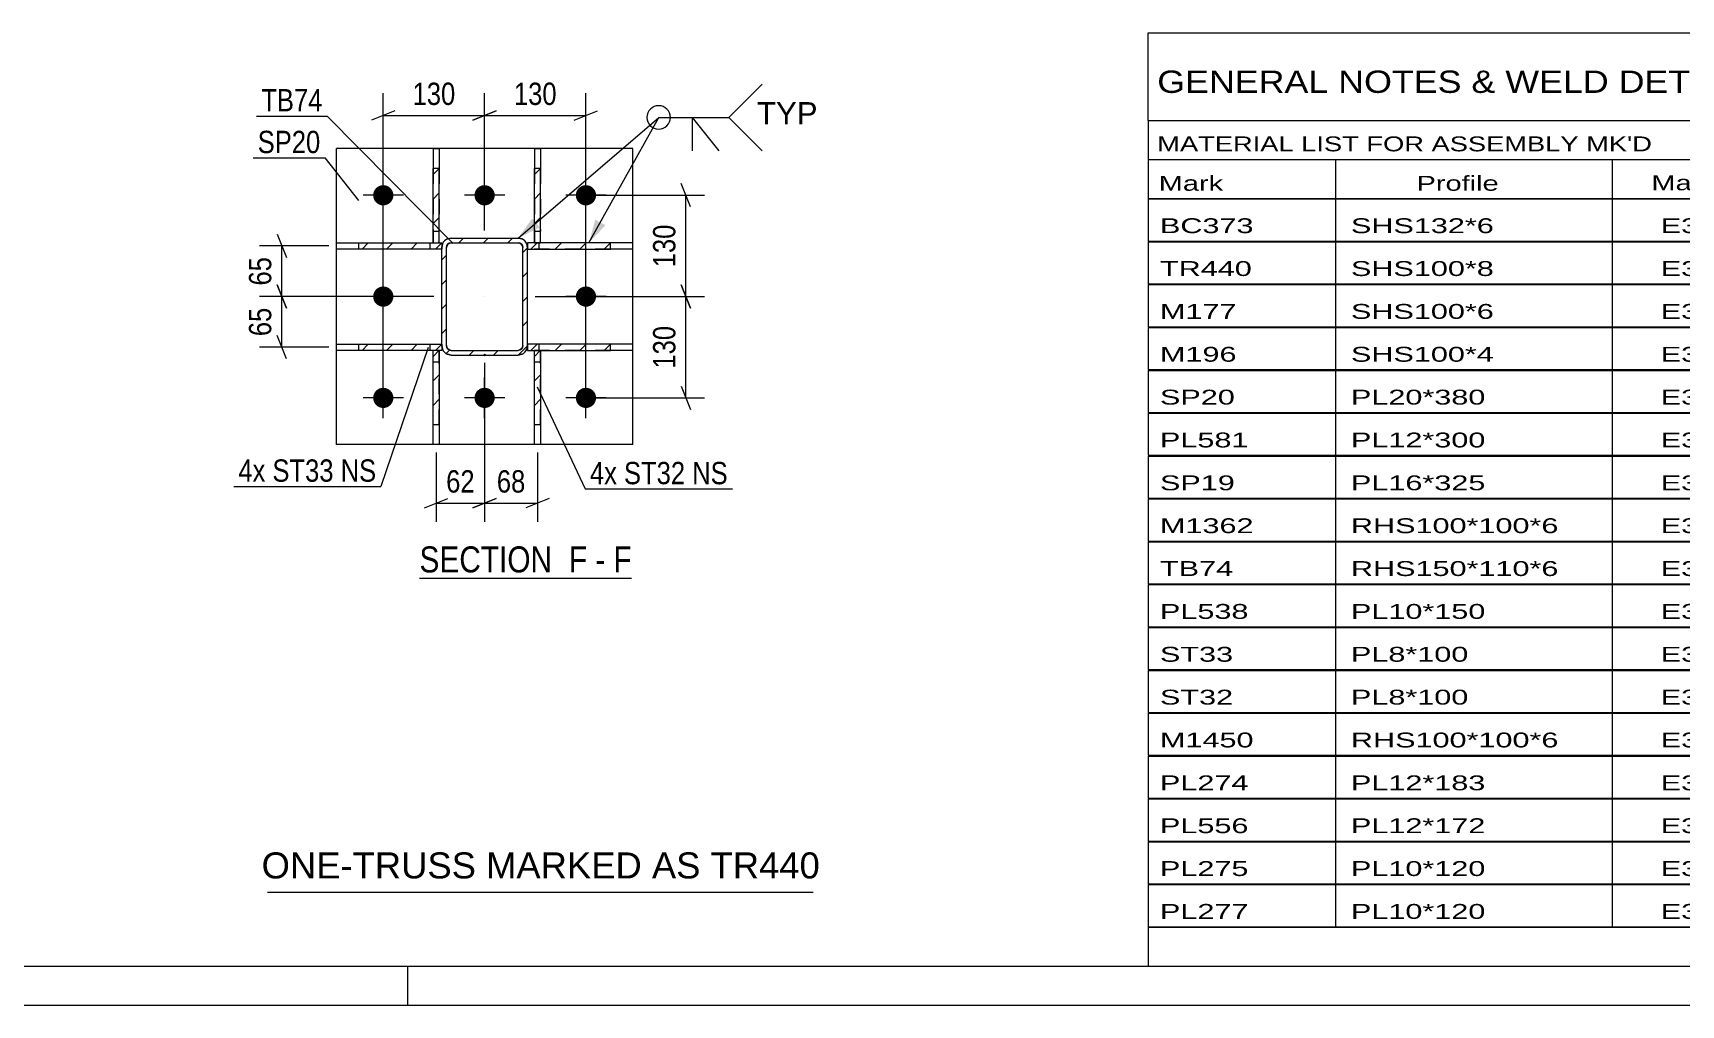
# Model space of a CAD drawing. Header units: millimetres. Extents: x -86 to 755, y -421 to 173.
# Drawn here: x 286.8 to 498.2, y -420.5 to -295.8 of the extents above; entities that cross this region are included whole.
import ezdxf

# ---------------------------------------------------------------- set-up
doc = ezdxf.new("R2010")
doc.units = ezdxf.units.MM
doc.linetypes.add('DXK_LINE_DOT2', pattern=[3.9198, 1.9599, -1.9599])
doc.linetypes.add('DXK_LINE_DOT3', pattern=[5.9187, 2.979, -0.9799, 0.9799, -0.9799])
doc.styles.add('Arial', font='ARIAL.TTF', dxfattribs={"height": 0.2})
doc.styles.add('Arial Narrow', font='ARIALN.TTF', dxfattribs={"height": 0.2})

# ---------------------------------------------------------------- blocks, each defined once
blk = doc.blocks.new('Unknown-814409347-12951')
at = {"color": 7, "linetype": 'Continuous'}
for p, q in [((429.89, -295.77), (589.89, -295.77)), ((429.89, -307.02), (429.89, -295.77)), ((589.89, -295.77), (589.89, -307.02)), ((429.89, -307.02), (589.89, -307.02)), ((429.89, -307.02), (429.89, -312.02)), ((589.89, -307.02), (589.89, -312.02)), ((429.89, -312.02), (589.89, -312.02)), ((429.89, -312.02), (429.89, -317.02)), ((453.89, -312.02), (453.89, -317.02)), ((489.39, -312.02), (489.39, -317.02)), ((515.39, -312.02), (515.39, -317.02)), ((528.39, -312.02), (528.39, -317.02)), ((545.89, -312.02), (545.89, -317.02)), ((567.89, -312.02), (567.89, -317.02)), ((589.89, -312.02), (589.89, -317.02)), ((429.89, -317.02), (589.89, -317.02)), ((429.89, -317.07), (429.89, -322.47)), ((429.89, -317.07), (589.89, -317.07)), ((453.89, -317.02), (453.89, -322.52)), ((489.39, -317.02), (489.39, -322.52)), ((515.39, -317.02), (515.39, -322.52)), ((528.39, -317.02), (528.39, -322.52)), ((545.89, -317.02), (545.89, -322.52)), ((567.89, -317.02), (567.89, -322.52)), ((589.89, -317.07), (589.89, -322.47)), ((429.89, -322.47), (589.89, -322.47)), ((429.89, -322.57), (429.89, -327.97)), ((429.89, -322.57), (589.89, -322.57)), ((453.89, -322.52), (453.89, -328.02)), ((489.39, -322.52), (489.39, -328.02)), ((515.39, -322.52), (515.39, -328.02)), ((528.39, -322.52), (528.39, -328.02)), ((545.89, -322.52), (545.89, -328.02)), ((567.89, -322.52), (567.89, -328.02)), ((589.89, -322.57), (589.89, -327.97)), ((429.89, -327.97), (589.89, -327.97)), ((429.89, -328.07), (429.89, -333.47)), ((429.89, -328.07), (589.89, -328.07)), ((453.89, -328.02), (453.89, -333.52)), ((489.39, -328.02), (489.39, -333.52)), ((515.39, -328.02), (515.39, -333.52)), ((528.39, -328.02), (528.39, -333.52)), ((545.89, -328.02), (545.89, -333.52)), ((567.89, -328.02), (567.89, -333.52)), ((589.89, -328.07), (589.89, -333.47)), ((429.89, -333.47), (589.89, -333.47)), ((429.89, -333.57), (429.89, -338.97)), ((429.89, -333.57), (589.89, -333.57)), ((453.89, -333.52), (453.89, -339.02)), ((489.39, -333.52), (489.39, -339.02)), ((515.39, -333.52), (515.39, -339.02)), ((528.39, -333.52), (528.39, -339.02)), ((545.89, -333.52), (545.89, -339.02)), ((567.89, -333.52), (567.89, -339.02)), ((589.89, -333.57), (589.89, -338.97)), ((429.89, -338.97), (589.89, -338.97)), ((429.89, -339.07), (429.89, -344.47)), ((429.89, -339.07), (589.89, -339.07)), ((453.89, -339.02), (453.89, -344.52)), ((489.39, -339.02), (489.39, -344.52)), ((515.39, -339.02), (515.39, -344.52)), ((528.39, -339.02), (528.39, -344.52)), ((545.89, -339.02), (545.89, -344.52)), ((567.89, -339.02), (567.89, -344.52)), ((589.89, -339.07), (589.89, -344.47)), ((429.89, -344.47), (589.89, -344.47)), ((429.89, -344.57), (429.89, -349.97)), ((429.89, -344.57), (589.89, -344.57)), ((453.89, -344.52), (453.89, -350.02)), ((489.39, -344.52), (489.39, -350.02)), ((515.39, -344.52), (515.39, -350.02)), ((528.39, -344.52), (528.39, -350.02)), ((545.89, -344.52), (545.89, -350.02)), ((567.89, -344.52), (567.89, -350.02)), ((589.89, -344.57), (589.89, -349.97)), ((429.89, -349.97), (589.89, -349.97)), ((429.89, -350.07), (429.89, -355.47)), ((429.89, -350.07), (589.89, -350.07)), ((453.89, -350.02), (453.89, -355.52)), ((489.39, -350.02), (489.39, -355.52)), ((515.39, -350.02), (515.39, -355.52)), ((528.39, -350.02), (528.39, -355.52)), ((545.89, -350.02), (545.89, -355.52)), ((567.89, -350.02), (567.89, -355.52)), ((589.89, -350.07), (589.89, -355.47)), ((429.89, -355.47), (589.89, -355.47)), ((429.89, -355.57), (429.89, -360.97)), ((429.89, -355.57), (589.89, -355.57)), ((453.89, -355.52), (453.89, -361.02)), ((489.39, -355.52), (489.39, -361.02)), ((515.39, -355.52), (515.39, -361.02)), ((528.39, -355.52), (528.39, -361.02)), ((545.89, -355.52), (545.89, -361.02)), ((567.89, -355.52), (567.89, -361.02)), ((589.89, -355.57), (589.89, -360.97)), ((429.89, -360.97), (589.89, -360.97)), ((429.89, -361.07), (429.89, -366.47)), ((429.89, -361.07), (589.89, -361.07)), ((453.89, -361.02), (453.89, -366.52)), ((489.39, -361.02), (489.39, -366.52)), ((515.39, -361.02), (515.39, -366.52)), ((528.39, -361.02), (528.39, -366.52)), ((545.89, -361.02), (545.89, -366.52)), ((567.89, -361.02), (567.89, -366.52)), ((589.89, -361.07), (589.89, -366.47)), ((429.89, -366.47), (589.89, -366.47)), ((429.89, -366.57), (429.89, -371.97)), ((429.89, -366.57), (589.89, -366.57)), ((453.89, -366.52), (453.89, -372.02)), ((489.39, -366.52), (489.39, -372.02)), ((515.39, -366.52), (515.39, -372.02)), ((528.39, -366.52), (528.39, -372.02)), ((545.89, -366.52), (545.89, -372.02)), ((567.89, -366.52), (567.89, -372.02)), ((589.89, -366.57), (589.89, -371.97)), ((429.89, -371.97), (589.89, -371.97)), ((429.89, -372.07), (429.89, -377.47)), ((429.89, -372.07), (589.89, -372.07)), ((453.89, -372.02), (453.89, -377.52)), ((489.39, -372.02), (489.39, -377.52)), ((515.39, -372.02), (515.39, -377.52)), ((528.39, -372.02), (528.39, -377.52)), ((545.89, -372.02), (545.89, -377.52)), ((567.89, -372.02), (567.89, -377.52)), ((589.89, -372.07), (589.89, -377.47)), ((429.89, -377.47), (589.89, -377.47)), ((429.89, -377.57), (429.89, -382.97)), ((429.89, -377.57), (589.89, -377.57)), ((453.89, -377.52), (453.89, -383.02)), ((489.39, -377.52), (489.39, -383.02)), ((515.39, -377.52), (515.39, -383.02)), ((528.39, -377.52), (528.39, -383.02)), ((545.89, -377.52), (545.89, -383.02)), ((567.89, -377.52), (567.89, -383.02)), ((589.89, -377.57), (589.89, -382.97)), ((429.89, -382.97), (589.89, -382.97)), ((429.89, -383.07), (429.89, -388.47)), ((429.89, -383.07), (589.89, -383.07)), ((453.89, -383.02), (453.89, -388.52)), ((489.39, -383.02), (489.39, -388.52)), ((515.39, -383.02), (515.39, -388.52)), ((528.39, -383.02), (528.39, -388.52)), ((545.89, -383.02), (545.89, -388.52)), ((567.89, -383.02), (567.89, -388.52)), ((589.89, -383.07), (589.89, -388.47)), ((429.89, -388.47), (589.89, -388.47)), ((429.89, -388.57), (429.89, -393.97)), ((429.89, -388.57), (589.89, -388.57)), ((453.89, -388.52), (453.89, -394.02)), ((489.39, -388.52), (489.39, -394.02)), ((515.39, -388.52), (515.39, -394.02)), ((528.39, -388.52), (528.39, -394.02)), ((545.89, -388.52), (545.89, -394.02)), ((567.89, -388.52), (567.89, -394.02)), ((589.89, -388.57), (589.89, -393.97)), ((429.89, -393.97), (589.89, -393.97)), ((429.89, -394.07), (429.89, -399.47)), ((429.89, -394.07), (589.89, -394.07)), ((453.89, -394.02), (453.89, -399.52)), ((489.39, -394.02), (489.39, -399.52)), ((515.39, -394.02), (515.39, -399.52)), ((528.39, -394.02), (528.39, -399.52)), ((545.89, -394.02), (545.89, -399.52)), ((567.89, -394.02), (567.89, -399.52)), ((589.89, -394.07), (589.89, -399.47)), ((429.89, -399.47), (589.89, -399.47)), ((429.89, -399.57), (429.89, -404.97)), ((429.89, -399.57), (589.89, -399.57)), ((453.89, -399.52), (453.89, -405.02)), ((489.39, -399.52), (489.39, -405.02)), ((515.39, -399.52), (515.39, -405.02)), ((528.39, -399.52), (528.39, -405.02)), ((545.89, -399.52), (545.89, -405.02)), ((567.89, -399.52), (567.89, -405.02)), ((589.89, -399.57), (589.89, -404.97)), ((429.89, -404.97), (589.89, -404.97)), ((429.89, -405.07), (429.89, -410.47)), ((429.89, -405.07), (589.89, -405.07)), ((453.89, -405.02), (453.89, -410.52)), ((489.39, -405.02), (489.39, -410.52)), ((515.39, -405.02), (515.39, -410.52)), ((528.39, -405.02), (528.39, -410.52)), ((545.89, -405.02), (545.89, -410.52)), ((567.89, -405.02), (567.89, -410.52)), ((589.89, -405.07), (589.89, -410.47)), ((429.89, -410.47), (589.89, -410.47)), ((429.89, -410.52), (589.89, -410.52)), ((429.89, -410.52), (429.89, -415.52)), ((545.89, -410.52), (545.89, -415.52)), ((567.89, -410.52), (567.89, -415.52)), ((589.89, -410.52), (589.89, -415.52)), ((429.89, -415.52), (589.89, -415.52))]:
    blk.add_line(p, q, dxfattribs=at)
at = {"color": 7, "style": 'Arial Narrow'}
for s, height, width, p in [('GENERAL NOTES & WELD DETAILS :', 2.8633, 1.4, (431.04, -303.46)), ('REFER TYP DRAWING TYP-01', 1.9089, 1.6, (514.59, -303.36)), ("MATERIAL LIST FOR ASSEMBLY MK'D", 1.9089, 1.6, (431.04, -310.96)), ('TR440', 1.909, 1.794707, (523.79, -311.05)), ('1', 1.91, 1.794707, (551.97, -310.96)), ('No. Required', 1.9089, 1.6, (561.3, -310.96)), ('Mark', 1.909, 1.7, (431.23, -316.02)), ('Profile', 1.909, 1.7, (464.3, -316.02)), ('Material', 1.909, 1.7, (494.43, -315.96)), ('No.', 1.909, 1.7, (519.39, -315.96)), ('Length', 1.909, 1.7, (529.89, -315.96)), ('Area', 1.909, 1.7, (552.39, -315.96)), ('Weight', 1.909, 1.7, (571.89, -315.96))]:
    blk.add_text(s, height=height, dxfattribs=dict(at, width=width)).set_placement(p)
at = {"color": 7, "linetype": 'Continuous', "style": 'Arial Narrow'}
for s, height, width, p in [('BC373', 1.909, 1.794707, (431.39, -321.46)), ('SHS132*6', 1.909, 1.794707, (455.89, -321.46)), ('E350', 1.909, 1.794707, (495.63, -321.46)), ('1', 1.91, 1.794707, (519.75, -321.46)), ('16357', 1.909, 1.794707, (530.29, -321.46)), ('8.6', 1.909, 1.794707, (556.21, -321.46)), ('388.3', 1.909, 1.794707, (572.85, -321.46)), ('TR440', 1.909, 1.794707, (431.39, -326.96)), ('SHS100*8', 1.909, 1.794707, (455.89, -326.96)), ('E350', 1.909, 1.794707, (495.63, -326.96)), ('1', 1.91, 1.794707, (519.75, -326.96)), ('16226', 1.909, 1.794707, (530.29, -326.96)), ('6.5', 1.909, 1.794707, (556.21, -326.96)), ('375.0', 1.909, 1.794707, (572.85, -326.96)), ('M177', 1.909, 1.794707, (431.39, -332.46)), ('SHS100*6', 1.909, 1.794707, (455.89, -332.46)), ('E350', 1.909, 1.794707, (495.63, -332.46)), ('6', 1.91, 1.794707, (519.75, -332.46)), ('3167', 1.909, 1.794707, (532.47, -332.46)), ('1.2', 1.909, 1.794707, (556.21, -332.46)), ('328.9', 1.909, 1.794707, (572.85, -332.46)), ('M196', 1.909, 1.794707, (431.39, -337.96)), ('SHS100*4', 1.909, 1.794707, (455.89, -337.96)), ('E350', 1.909, 1.794707, (495.63, -337.96)), ('7', 1.91, 1.794707, (519.75, -337.96)), ('3261', 1.909, 1.794707, (532.47, -337.96)), ('1.3', 1.909, 1.794707, (556.21, -337.96)), ('272.2', 1.909, 1.794707, (572.85, -337.96)), ('SP20', 1.909, 1.794707, (431.39, -343.46)), ('PL20*380', 1.909, 1.794707, (455.89, -343.46)), ('E350', 1.909, 1.794707, (495.63, -343.46)), ('6', 1.91, 1.794707, (519.75, -343.46)), ('380', 1.909, 1.794707, (534.66, -343.46)), ('0.3', 1.909, 1.794707, (556.21, -343.46)), ('136.0', 1.909, 1.794707, (572.85, -343.46)), ('PL581', 1.909, 1.794707, (431.39, -348.96)), ('PL12*300', 1.909, 1.794707, (455.89, -348.96)), ('E350', 1.909, 1.794707, (495.63, -348.96)), ('13', 1.909, 1.794707, (518.65, -348.96)), ('310', 1.909, 1.794707, (534.66, -348.96)), ('0.2', 1.909, 1.794707, (556.21, -348.96)), ('113.9', 1.909, 1.794707, (572.85, -348.96)), ('SP19', 1.909, 1.794707, (431.39, -354.46)), ('PL16*325', 1.909, 1.794707, (455.89, -354.46)), ('E350', 1.909, 1.794707, (495.63, -354.46)), ('4', 1.91, 1.794707, (519.75, -354.46)), ('325', 1.909, 1.794707, (534.66, -354.46)), ('0.2', 1.909, 1.794707, (556.21, -354.46)), ('53.1', 1.909, 1.794707, (575.03, -354.46)), ('M1362', 1.909, 1.794707, (431.39, -359.96)), ('RHS100*100*6', 1.9089, 1.794707, (455.89, -359.96)), ('E350', 1.909, 1.794707, (495.63, -359.96)), ('13', 1.909, 1.794707, (518.65, -359.96)), ('196', 1.909, 1.794707, (534.66, -359.96)), ('0.1', 1.909, 1.794707, (556.21, -359.96)), ('45.1', 1.909, 1.794707, (575.03, -359.96)), ('TB74', 1.909, 1.794707, (431.39, -365.46)), ('RHS150*110*6', 1.9089, 1.794707, (455.89, -365.46)), ('E350', 1.909, 1.794707, (495.63, -365.46)), ('6', 1.91, 1.794707, (519.75, -365.46)), ('200', 1.909, 1.794707, (534.66, -365.46)), ('0.1', 1.909, 1.794707, (556.21, -365.46)), ('28.0', 1.909, 1.794707, (575.03, -365.46)), ('PL538', 1.909, 1.794707, (431.39, -370.96)), ('PL10*150', 1.909, 1.794707, (455.89, -370.96)), ('E350', 1.909, 1.794707, (495.63, -370.96)), ('6', 1.91, 1.794707, (519.75, -370.96)), ('170', 1.909, 1.794707, (534.66, -370.96)), ('0.1', 1.909, 1.794707, (556.21, -370.96)), ('12.0', 1.909, 1.794707, (575.03, -370.96)), ('ST33', 1.909, 1.794707, (431.39, -376.46)), ('PL8*100', 1.909, 1.794707, (455.89, -376.46)), ('E350', 1.909, 1.794707, (495.63, -376.46)), ('24', 1.909, 1.794707, (518.65, -376.46)), ('135', 1.909, 1.794707, (534.66, -376.46)), ('0.0', 1.909, 1.794707, (556.21, -376.46)), ('10.0', 1.909, 1.794707, (575.03, -376.46)), ('ST32', 1.909, 1.794707, (431.39, -381.96)), ('PL8*100', 1.909, 1.794707, (455.89, -381.96)), ('E350', 1.909, 1.794707, (495.63, -381.96)), ('24', 1.909, 1.794707, (518.65, -381.96)), ('121', 1.909, 1.794707, (534.66, -381.96)), ('0.0', 1.909, 1.794707, (556.21, -381.96)), ('8.9', 1.909, 1.794707, (577.22, -381.96)), ('M1450', 1.909, 1.794707, (431.39, -387.46)), ('RHS100*100*6', 1.9089, 1.794707, (455.89, -387.46)), ('E350', 1.909, 1.794707, (495.63, -387.46)), ('1', 1.91, 1.794707, (519.75, -387.46)), ('220', 1.909, 1.794707, (534.66, -387.46)), ('0.1', 1.909, 1.794707, (556.21, -387.46)), ('3.9', 1.909, 1.794707, (577.22, -387.46)), ('PL274', 1.909, 1.794707, (431.39, -392.96)), ('PL12*183', 1.909, 1.794707, (455.89, -392.96)), ('E350', 1.909, 1.794707, (495.63, -392.96)), ('1', 1.91, 1.794707, (519.75, -392.96)), ('249', 1.909, 1.794707, (534.66, -392.96)), ('0.1', 1.909, 1.794707, (556.21, -392.96)), ('2.9', 1.909, 1.794707, (577.22, -392.96)), ('PL556', 1.909, 1.794707, (431.39, -398.46)), ('PL12*172', 1.909, 1.794707, (455.89, -398.46)), ('E350', 1.909, 1.794707, (495.63, -398.46)), ('1', 1.91, 1.794707, (519.75, -398.46)), ('228', 1.909, 1.794707, (534.66, -398.46)), ('0.1', 1.909, 1.794707, (556.21, -398.46)), ('2.6', 1.909, 1.794707, (577.22, -398.46)), ('PL275', 1.909, 1.794707, (431.39, -403.96)), ('PL10*120', 1.909, 1.794707, (455.89, -403.96)), ('E350', 1.909, 1.794707, (495.63, -403.96)), ('1', 1.91, 1.794707, (519.75, -403.96)), ('249', 1.909, 1.794707, (534.66, -403.96)), ('0.1', 1.909, 1.794707, (556.21, -403.96)), ('2.3', 1.909, 1.794707, (577.22, -403.96)), ('PL277', 1.909, 1.794707, (431.39, -409.46)), ('PL10*120', 1.909, 1.794707, (455.89, -409.46)), ('E350', 1.909, 1.794707, (495.63, -409.46)), ('1', 1.91, 1.794707, (519.75, -409.46)), ('228', 1.909, 1.794707, (534.66, -409.46)), ('0.1', 1.909, 1.794707, (556.21, -409.46)), ('2.1', 1.909, 1.794707, (577.22, -409.46)), ('Total', 1.909, 1.7, (532.22, -414.02)), ('40.2', 1.909, 1.794707, (553.53, -414.02)), ('1785.4', 1.909, 1.794707, (570.66, -414.02))]:
    blk.add_text(s, height=height, dxfattribs=dict(at, width=width)).set_placement(p)
blk = doc.blocks.new('Unknown-814409347-1133')
at = {"color": 5, "linetype": 'Continuous'}
for p, q in [((-81.11, -415.52), (749.89, -415.52)), ((334.89, -420.52), (334.89, -415.52)), ((-86.11, -420.52), (754.89, -420.52))]:
    blk.add_line(p, q, dxfattribs=at)
blk = doc.blocks.new('Unknown-814409347-12952')
at = {"color": 7, "linetype": 'Continuous'}
blk.add_line((316.89, -406.02), (386.89, -406.02), dxfattribs=at)
at = {"color": 7, "style": 'Arial'}
blk.add_text('ONE-TRUSS MARKED AS TR440', height=3.3428, dxfattribs=at).set_placement((316.14, -404.27))
blk = doc.blocks.new('Unknown-814409347-17 - 2012')
at = {"color": 6, "linetype": 'Continuous'}
blk.add_line((336.4, -365.75), (363.61, -365.75), dxfattribs=at)
at = {"color": 0, "linetype": 'Continuous'}
blk.add_wipeout([(354.51, -365), (354.51, -361.5), (336.4, -361.5), (336.4, -365)], dxfattribs=at)
at = {"color": 7, "linetype": 'Continuous', "style": 'Arial Narrow'}
blk.add_text('SECTION ', height=3.34, dxfattribs=at).set_placement((336.4, -365))
at = {"color": 0, "linetype": 'Continuous'}
blk.add_wipeout([(357.9, -365), (357.9, -361.5), (355.56, -361.5), (355.56, -365)], dxfattribs=at)
at = {"color": 7, "linetype": 'Continuous', "style": 'Arial Narrow'}
blk.add_text('F', height=3.34, dxfattribs=at).set_placement((355.56, -365))
at = {"color": 0, "linetype": 'Continuous'}
blk.add_wipeout([(360.22, -365), (360.22, -361.5), (358.95, -361.5), (358.95, -365)], dxfattribs=at)
at = {"color": 7, "linetype": 'Continuous', "style": 'Arial Narrow'}
blk.add_text('-', height=3.34, dxfattribs=at).set_placement((358.95, -365))
at = {"color": 0, "linetype": 'Continuous'}
blk.add_wipeout([(363.61, -365), (363.61, -361.5), (361.27, -361.5), (361.27, -365)], dxfattribs=at)
at = {"color": 7, "linetype": 'Continuous', "style": 'Arial Narrow'}
blk.add_text('F', height=3.34, dxfattribs=at).set_placement((361.27, -365))
blk = doc.blocks.new('Bolt-814409347-2098 - 2012')
at = {"linetype": 'Continuous'}
for points in [[(330.45, -316.6, -1), (333.05, -316.6, -1)], [(343.45, -316.6, -1), (346.05, -316.6, -1)], [(356.45, -316.6, -1), (359.05, -316.6, -1)], [(330.45, -329.6, -1), (333.05, -329.6, -1)], [(356.45, -329.6, -1), (359.05, -329.6, -1)], [(330.45, -342.6, -1), (333.05, -342.6, -1)], [(343.45, -342.6, -1), (346.05, -342.6, -1)], [(356.45, -342.6, -1), (359.05, -342.6, -1)]]:
    blk.add_hatch(color=1, dxfattribs=at).paths.add_polyline_path(points)
at = {"color": 1, "linetype": 'Continuous'}
for p, q in [((331.75, -319.2), (331.75, -314)), ((344.75, -319.2), (344.75, -314)), ((357.75, -319.2), (357.75, -314)), ((334.35, -316.6), (329.15, -316.6)), ((347.35, -316.6), (342.15, -316.6)), ((360.35, -316.6), (355.15, -316.6)), ((331.75, -332.2), (331.75, -327)), ((357.75, -332.2), (357.75, -327)), ((334.35, -329.6), (329.15, -329.6)), ((360.35, -329.6), (355.15, -329.6)), ((331.75, -345.2), (331.75, -340)), ((344.75, -345.2), (344.75, -340)), ((357.75, -345.2), (357.75, -340)), ((334.35, -342.6), (329.15, -342.6)), ((347.35, -342.6), (342.15, -342.6)), ((360.35, -342.6), (355.15, -342.6))]:
    blk.add_line(p, q, dxfattribs=at)
blk = doc.blocks.new('Part-814409347-2151 - 2012')
at = {"linetype": 'Continuous'}
h = blk.add_hatch(dxfattribs=at)
h.set_pattern_fill('', scale=0.7, style=0, pattern_type=0)
h.set_pattern_definition([(45, (360.9, -335.7029), (-1.57154, 1.57154), [])])
h.paths.add_polyline_path([(360.9, -336.5), (360.9, -335.7), (350.25, -335.7), (350.25, -336.5)])
at = {"color": 7, "linetype": 'DXK_LINE_DOT2'}
for p, q in [((360.9, -335.7), (350.25, -335.7)), ((350.25, -335.7), (350.25, -336.5)), ((351.75, -336.5), (351.75, -335.7)), ((360.9, -336.5), (350.25, -336.5))]:
    blk.add_line(p, q, dxfattribs=at)
at = {"color": 2, "linetype": 'Continuous'}
for p, q in [((360.9, -335.7), (350.25, -335.7)), ((350.25, -335.7), (350.25, -336.5)), ((363.75, -335.7), (360.9, -335.7)), ((360.9, -336.5), (360.9, -335.7)), ((363.75, -336.5), (363.75, -335.7)), ((350.25, -336.5), (360.9, -336.5)), ((363.75, -336.5), (360.9, -336.5))]:
    blk.add_line(p, q, dxfattribs=at)
blk = doc.blocks.new('Part-814409347-2135 - 2012')
at = {"color": 2, "linetype": 'Continuous'}
for p, q in [((325.75, -348.6), (325.75, -310.6)), ((363.75, -310.6), (325.75, -310.6)), ((363.75, -348.6), (363.75, -310.6)), ((363.75, -348.6), (325.75, -348.6))]:
    blk.add_line(p, q, dxfattribs=at)
blk = doc.blocks.new('Part-814409347-2156 - 2012')
at = {"linetype": 'Continuous'}
h = blk.add_hatch(dxfattribs=at)
h.set_pattern_fill('', scale=0.7, style=0, pattern_type=0)
h.set_pattern_definition([(45, (360.9, -322.7029), (-1.57154, 1.57154), [])])
h.paths.add_polyline_path([(360.9, -323.5), (360.9, -322.7), (350.25, -322.7), (350.25, -323.5)])
at = {"color": 7, "linetype": 'DXK_LINE_DOT2'}
for p, q in [((360.9, -322.7), (350.25, -322.7)), ((350.25, -322.7), (350.25, -323.5)), ((351.75, -323.5), (351.75, -322.7)), ((360.9, -323.5), (350.25, -323.5))]:
    blk.add_line(p, q, dxfattribs=at)
at = {"color": 2, "linetype": 'Continuous'}
for p, q in [((360.9, -322.7), (350.25, -322.7)), ((350.25, -322.7), (350.25, -323.5)), ((363.75, -322.7), (360.9, -322.7)), ((360.9, -323.5), (360.9, -322.7)), ((363.75, -323.5), (363.75, -322.7)), ((350.25, -323.5), (360.9, -323.5)), ((363.75, -323.5), (360.9, -323.5))]:
    blk.add_line(p, q, dxfattribs=at)
blk = doc.blocks.new('Part-814409347-2173 - 2012')
at = {"linetype": 'Continuous'}
h = blk.add_hatch(dxfattribs=at)
h.set_pattern_fill('', scale=0.7, style=0, pattern_type=0)
h.set_pattern_definition([(45, (351.9365, -336.493), (-1.57154, 1.57154), [])])
h.paths.add_polyline_path([(351.94, -346.04), (351.94, -336.49), (351.14, -336.49), (351.14, -346.04)])
at = {"color": 7, "linetype": 'DXK_LINE_DOT2'}
for p, q in [((351.14, -337.99), (351.14, -336.49)), ((351.14, -336.49), (351.94, -336.49)), ((351.14, -337.99), (351.94, -337.99)), ((351.14, -346.04), (351.14, -337.99)), ((351.94, -346.04), (351.94, -336.49))]:
    blk.add_line(p, q, dxfattribs=at)
at = {"color": 2, "linetype": 'Continuous'}
for p, q in [((351.14, -346.04), (351.14, -336.49)), ((351.14, -336.49), (351.94, -336.49)), ((351.94, -336.49), (351.94, -346.04)), ((351.14, -348.6), (351.14, -346.04)), ((351.94, -346.04), (351.14, -346.04)), ((351.94, -346.04), (351.94, -348.6)), ((351.94, -348.6), (351.14, -348.6))]:
    blk.add_line(p, q, dxfattribs=at)
blk = doc.blocks.new('Part-814409347-2157 - 2012')
at = {"linetype": 'Continuous'}
h = blk.add_hatch(dxfattribs=at)
h.set_pattern_fill('', scale=0.7, style=0, pattern_type=0)
h.set_pattern_definition([(45, (339.252, -335.703), (-1.57154, 1.57154), [])])
h.paths.add_polyline_path([(339.25, -336.5), (339.25, -335.7), (328.6, -335.7), (328.6, -336.5)])
at = {"color": 2, "linetype": 'Continuous'}
for p, q in [((325.75, -336.5), (325.75, -335.7)), ((325.75, -335.7), (328.6, -335.7)), ((328.6, -335.7), (339.25, -335.7)), ((328.6, -336.5), (328.6, -335.7)), ((339.25, -335.7), (339.25, -336.5)), ((328.6, -336.5), (325.75, -336.5)), ((339.25, -336.5), (328.6, -336.5))]:
    blk.add_line(p, q, dxfattribs=at)
at = {"color": 7, "linetype": 'DXK_LINE_DOT2'}
for p, q in [((328.6, -335.7), (339.25, -335.7)), ((337.75, -336.5), (337.75, -335.7)), ((339.25, -335.7), (339.25, -336.5)), ((339.25, -336.5), (328.6, -336.5))]:
    blk.add_line(p, q, dxfattribs=at)
blk = doc.blocks.new('Part-814409347-2158 - 2012')
at = {"linetype": 'Continuous'}
h = blk.add_hatch(dxfattribs=at)
h.set_pattern_fill('', scale=0.7, style=0, pattern_type=0)
h.set_pattern_definition([(45, (339.252, -322.703), (-1.57154, 1.57154), [])])
h.paths.add_polyline_path([(339.25, -323.5), (339.25, -322.7), (328.6, -322.7), (328.6, -323.5)])
at = {"color": 2, "linetype": 'Continuous'}
for p, q in [((325.75, -323.5), (325.75, -322.7)), ((325.75, -322.7), (328.6, -322.7)), ((328.6, -322.7), (339.25, -322.7)), ((328.6, -323.5), (328.6, -322.7)), ((339.25, -322.7), (339.25, -323.5)), ((328.6, -323.5), (325.75, -323.5)), ((339.25, -323.5), (328.6, -323.5))]:
    blk.add_line(p, q, dxfattribs=at)
at = {"color": 7, "linetype": 'DXK_LINE_DOT2'}
for p, q in [((328.6, -322.7), (339.25, -322.7)), ((337.75, -323.5), (337.75, -322.7)), ((339.25, -322.7), (339.25, -323.5)), ((339.25, -323.5), (328.6, -323.5))]:
    blk.add_line(p, q, dxfattribs=at)
blk = doc.blocks.new('Part-814409347-2174 - 2012')
at = {"linetype": 'Continuous'}
h = blk.add_hatch(dxfattribs=at)
h.set_pattern_fill('', scale=0.7, style=0, pattern_type=0)
h.set_pattern_definition([(45, (338.937, -336.493), (-1.57154, 1.57154), [])])
h.paths.add_polyline_path([(338.94, -346.04), (338.94, -336.49), (338.14, -336.49), (338.14, -346.04)])
at = {"color": 7, "linetype": 'DXK_LINE_DOT2'}
for p, q in [((338.14, -337.99), (338.14, -336.49)), ((338.14, -336.49), (338.94, -336.49)), ((338.14, -337.99), (338.94, -337.99)), ((338.14, -346.04), (338.14, -337.99)), ((338.94, -346.04), (338.94, -336.49))]:
    blk.add_line(p, q, dxfattribs=at)
at = {"color": 2, "linetype": 'Continuous'}
for p, q in [((338.14, -346.04), (338.14, -336.49)), ((338.14, -336.49), (338.94, -336.49)), ((338.94, -336.49), (338.94, -346.04)), ((338.14, -348.6), (338.14, -346.04)), ((338.94, -346.04), (338.14, -346.04)), ((338.94, -346.04), (338.94, -348.6)), ((338.94, -348.6), (338.14, -348.6))]:
    blk.add_line(p, q, dxfattribs=at)
blk = doc.blocks.new('Part-814409347-2179 - 2012')
at = {"linetype": 'Continuous'}
h = blk.add_hatch(dxfattribs=at)
h.set_pattern_fill('', scale=0.7, style=0, pattern_type=0)
h.set_pattern_definition([(45, (351.936, -313.1567), (-1.57154, 1.57154), [])])
h.paths.add_polyline_path([(351.94, -322.69), (351.94, -313.16), (351.14, -313.16), (351.14, -322.69)])
at = {"color": 2, "linetype": 'Continuous'}
for p, q in [((351.14, -310.6), (351.14, -313.16)), ((351.14, -310.6), (351.94, -310.6)), ((351.94, -310.6), (351.94, -313.16)), ((351.14, -322.69), (351.14, -313.16)), ((351.94, -313.16), (351.14, -313.16)), ((351.94, -322.69), (351.94, -313.16)), ((351.14, -322.69), (351.94, -322.69))]:
    blk.add_line(p, q, dxfattribs=at)
at = {"color": 7, "linetype": 'DXK_LINE_DOT2'}
for p, q in [((351.14, -313.16), (351.14, -322.69)), ((351.94, -313.16), (351.94, -321.19)), ((351.14, -321.19), (351.94, -321.19)), ((351.94, -322.69), (351.94, -321.19)), ((351.14, -322.69), (351.94, -322.69))]:
    blk.add_line(p, q, dxfattribs=at)
blk = doc.blocks.new('Part-814409347-2180 - 2012')
at = {"linetype": 'Continuous'}
h = blk.add_hatch(dxfattribs=at)
h.set_pattern_fill('', scale=0.7, style=0, pattern_type=0)
h.set_pattern_definition([(45, (338.9366, -313.1566), (-1.57154, 1.57154), [])])
h.paths.add_polyline_path([(338.94, -322.69), (338.94, -313.16), (338.14, -313.16), (338.14, -322.69)])
at = {"color": 2, "linetype": 'Continuous'}
for p, q in [((338.14, -310.6), (338.14, -313.16)), ((338.14, -310.6), (338.94, -310.6)), ((338.94, -310.6), (338.94, -313.16)), ((338.14, -322.69), (338.14, -313.16)), ((338.94, -313.16), (338.14, -313.16)), ((338.94, -322.69), (338.94, -313.16)), ((338.14, -322.69), (338.94, -322.69))]:
    blk.add_line(p, q, dxfattribs=at)
at = {"color": 7, "linetype": 'DXK_LINE_DOT2'}
for p, q in [((338.14, -313.16), (338.14, -322.69)), ((338.94, -313.16), (338.94, -321.19)), ((338.14, -321.19), (338.94, -321.19)), ((338.94, -322.69), (338.94, -321.19)), ((338.14, -322.69), (338.94, -322.69))]:
    blk.add_line(p, q, dxfattribs=at)
blk = doc.blocks.new('Part-814409347-2193 - 2012')
at = {"linetype": 'Continuous'}
h = blk.add_hatch(dxfattribs=at)
h.set_pattern_fill('', scale=0.7, style=0, pattern_type=0)
h.set_pattern_definition([(45, (350.252, -335.9006), (-1.57154, 1.57154), [])])
h.paths.add_polyline_path([(350.16, -336.36), (350.25, -335.9), (350.25, -323.3), (350.16, -322.84), (349.9, -322.45), (349.51, -322.19), (349.05, -322.1), (340.45, -322.1), (339.99, -322.19), (339.6, -322.45), (339.34, -322.84), (339.25, -323.3), (339.25, -335.9), (339.34, -336.36), (339.6, -336.75), (339.99, -337.01), (340.45, -337.1), (349.05, -337.1), (349.51, -337.01), (349.9, -336.75)])
h.paths.add_polyline_path([(349.28, -336.45), (349.05, -336.5), (340.45, -336.5), (340.22, -336.45), (340.03, -336.32), (339.9, -336.13), (339.85, -335.9), (339.85, -323.3), (339.9, -323.07), (340.03, -322.88), (340.22, -322.75), (340.45, -322.7), (349.05, -322.7), (349.28, -322.75), (349.48, -322.88), (349.61, -323.07), (349.65, -323.3), (349.65, -335.9), (349.61, -336.13), (349.48, -336.32)])
blk.add_hatch(color=30, dxfattribs=at).paths.add_polyline_path([(344.75, -337.2, -1), (344.75, -337, -1)])
at = {"color": 7, "linetype": 'DXK_LINE_DOT2'}
for p, q in [((339.25, -323.3), (339.34, -322.84)), ((339.25, -335.9), (339.25, -323.3)), ((339.9, -323.07), (339.85, -323.3)), ((339.85, -335.9), (339.85, -323.3)), ((340.03, -322.88), (339.9, -323.07)), ((339.99, -322.19), (340.45, -322.1)), ((340.22, -322.75), (340.03, -322.88)), ((340.45, -322.7), (340.22, -322.75)), ((340.45, -322.1), (349.05, -322.1)), ((340.45, -322.7), (349.05, -322.7)), ((349.05, -322.1), (349.51, -322.19)), ((349.28, -322.75), (349.05, -322.7)), ((349.48, -322.88), (349.28, -322.75)), ((349.61, -323.07), (349.48, -322.88)), ((349.65, -323.3), (349.61, -323.07)), ((349.65, -335.9), (349.65, -323.3)), ((350.16, -322.84), (350.25, -323.3)), ((350.25, -335.9), (350.25, -323.3)), ((339.34, -336.36), (339.25, -335.9)), ((339.85, -335.9), (339.9, -336.13)), ((339.9, -336.13), (340.03, -336.32)), ((349.48, -336.32), (349.61, -336.13)), ((349.61, -336.13), (349.65, -335.9)), ((350.25, -335.9), (350.16, -336.36)), ((340.45, -337.1), (339.99, -337.01)), ((340.03, -336.32), (340.22, -336.45)), ((340.22, -336.45), (340.45, -336.5)), ((340.45, -336.5), (349.05, -336.5)), ((340.45, -337.1), (349.05, -337.1)), ((349.05, -336.5), (349.28, -336.45)), ((349.51, -337.01), (349.05, -337.1)), ((349.28, -336.45), (349.48, -336.32))]:
    blk.add_line(p, q, dxfattribs=at)
at = {"color": 2, "linetype": 'Continuous'}
for p, q in [((339.34, -322.84), (339.25, -323.3)), ((339.25, -335.9), (339.25, -323.3)), ((339.85, -323.3), (339.9, -323.07)), ((339.85, -335.9), (339.85, -323.3)), ((339.9, -323.07), (340.03, -322.88)), ((340.45, -322.1), (339.99, -322.19)), ((340.03, -322.88), (340.22, -322.75)), ((340.22, -322.75), (340.45, -322.7)), ((340.45, -322.1), (349.05, -322.1)), ((340.45, -322.7), (349.05, -322.7)), ((349.51, -322.19), (349.05, -322.1)), ((349.05, -322.7), (349.28, -322.75)), ((349.28, -322.75), (349.48, -322.88)), ((349.48, -322.88), (349.61, -323.07)), ((349.61, -323.07), (349.65, -323.3)), ((349.65, -335.9), (349.65, -323.3)), ((350.25, -323.3), (350.16, -322.84)), ((350.25, -335.9), (350.25, -323.3)), ((339.25, -335.9), (339.34, -336.36)), ((339.9, -336.13), (339.85, -335.9)), ((340.03, -336.32), (339.9, -336.13)), ((349.61, -336.13), (349.48, -336.32)), ((349.65, -335.9), (349.61, -336.13)), ((350.16, -336.36), (350.25, -335.9)), ((339.99, -337.01), (340.45, -337.1)), ((340.22, -336.45), (340.03, -336.32)), ((340.45, -336.5), (340.22, -336.45)), ((340.45, -336.5), (349.05, -336.5)), ((340.45, -337.1), (349.05, -337.1)), ((349.28, -336.45), (349.05, -336.5)), ((349.05, -337.1), (349.51, -337.01)), ((349.48, -336.32), (349.28, -336.45))]:
    blk.add_line(p, q, dxfattribs=at)
at = {"color": 7, "linetype": 'DXK_LINE_DOT3'}
blk.add_line((344.75, -329.6), (344.75, -329.6), dxfattribs=at)
at = {"color": 30, "linetype": 'DXK_LINE_DOT3'}
blk.add_line((344.75, -337.1), (344.75, -337.1), dxfattribs=at)
at = {"color": 30, "linetype": 'Continuous'}
blk.add_circle((344.75, -337.1), 0.1, dxfattribs=at)
at = {"color": 7, "linetype": 'DXK_LINE_DOT2'}
for centre, start, end in [((340.45, -323.3), 112.5, 157.5), ((349.05, -323.3), 22.5, 67.5), ((340.45, -335.9), 202.5, 247.5), ((349.05, -335.9), 292.5, 337.5)]:
    blk.add_arc(centre, 1.2, start, end, dxfattribs=at)
at = {"color": 2, "linetype": 'Continuous'}
for centre, start, end in [((340.45, -323.3), 112.5, 157.5), ((349.05, -323.3), 22.5, 67.5), ((340.45, -335.9), 202.5, 247.5), ((349.05, -335.9), 292.5, 337.5)]:
    blk.add_arc(centre, 1.2, start, end, dxfattribs=at)
blk = doc.blocks.new('StraightDimension-814409347-2281 - 2012')
at = {"color": 7, "linetype": 'Continuous'}
for p, q in [((344.75, -321.1), (344.75, -303.51)), ((357.75, -341.6), (357.75, -303.51)), ((346.25, -305.76), (343.25, -306.96)), ((344.75, -306.36), (357.75, -306.36)), ((356.25, -306.96), (359.25, -305.76))]:
    blk.add_line(p, q, dxfattribs=at)
at = {"color": 0}
blk.add_wipeout([(354.59, -305.61), (354.59, -301.41), (347.91, -301.41), (347.91, -305.61)], dxfattribs=at)
at = {"color": 3, "style": 'Arial Narrow'}
blk.add_text('130', height=2.863, dxfattribs=at).set_placement((348.51, -305.01))
blk = doc.blocks.new('StraightDimension-814409347-2214 - 2012')
at = {"color": 7, "linetype": 'Continuous'}
for p, q in [((344.75, -338.1), (344.75, -358.5)), ((351.54, -349.6), (351.54, -358.5)), ((343.25, -356.7), (346.25, -355.5)), ((344.75, -356.1), (351.54, -356.1)), ((353.04, -355.5), (350.04, -356.7))]:
    blk.add_line(p, q, dxfattribs=at)
at = {"color": 0}
blk.add_wipeout([(350.57, -355.35), (350.57, -351.15), (345.72, -351.15), (345.72, -355.35)], dxfattribs=at)
at = {"color": 3, "style": 'Arial Narrow'}
blk.add_text('68', height=2.863, dxfattribs=at).set_placement((346.32, -354.75))
blk = doc.blocks.new('StraightDimension-814409347-2225 - 2012')
at = {"color": 7, "linetype": 'Continuous'}
for p, q in [((344.75, -338.1), (344.75, -358.5)), ((338.54, -349.6), (338.54, -358.5)), ((337.04, -356.7), (340.04, -355.5)), ((338.54, -356.1), (344.75, -356.1)), ((346.25, -355.5), (343.25, -356.7))]:
    blk.add_line(p, q, dxfattribs=at)
at = {"color": 0}
blk.add_wipeout([(344.07, -355.35), (344.07, -351.15), (339.22, -351.15), (339.22, -355.35)], dxfattribs=at)
at = {"color": 3, "style": 'Arial Narrow'}
blk.add_text('62', height=2.863, dxfattribs=at).set_placement((339.82, -354.75))
blk = doc.blocks.new('StraightDimension-814409347-2235 - 2012')
at = {"color": 7, "linetype": 'Continuous'}
for p, q in [((351.25, -329.6), (372.97, -329.6)), ((371.17, -331.1), (369.97, -328.1)), ((370.57, -342.6), (370.57, -329.6)), ((369.97, -341.1), (371.17, -344.1)), ((358.75, -342.6), (372.97, -342.6))]:
    blk.add_line(p, q, dxfattribs=at)
at = {"color": 0}
blk.add_wipeout([(369.82, -332.76), (365.62, -332.76), (365.62, -339.44), (369.82, -339.44)], dxfattribs=at)
at = {"color": 3, "style": 'Arial Narrow'}
blk.add_text('130', height=2.863, rotation=90.0002, dxfattribs=at).set_placement((369.22, -338.84))
blk = doc.blocks.new('StraightDimension-814409347-2247 - 2012')
at = {"color": 7, "linetype": 'Continuous'}
for p, q in [((358.75, -316.6), (372.97, -316.6)), ((371.17, -318.1), (369.97, -315.1)), ((370.57, -329.6), (370.57, -316.6)), ((351.25, -329.6), (372.97, -329.6)), ((369.97, -328.1), (371.17, -331.1))]:
    blk.add_line(p, q, dxfattribs=at)
at = {"color": 0}
blk.add_wipeout([(369.82, -319.76), (365.62, -319.76), (365.62, -326.44), (369.82, -326.44)], dxfattribs=at)
at = {"color": 3, "style": 'Arial Narrow'}
blk.add_text('130', height=2.863, rotation=90.0002, dxfattribs=at).set_placement((369.22, -325.84))
blk = doc.blocks.new('StraightDimension-814409347-2258 - 2012')
at = {"color": 7, "linetype": 'Continuous'}
for p, q in [((324.75, -323.1), (315.88, -323.1)), ((318.13, -321.6), (319.33, -324.6)), ((318.73, -329.6), (318.73, -323.1)), ((338.25, -329.6), (315.88, -329.6)), ((319.33, -331.1), (318.13, -328.1))]:
    blk.add_line(p, q, dxfattribs=at)
at = {"color": 0}
blk.add_wipeout([(317.98, -323.92), (313.78, -323.92), (313.78, -328.78), (317.98, -328.78)], dxfattribs=at)
at = {"color": 3, "style": 'Arial Narrow'}
blk.add_text('65', height=2.863, rotation=90.0002, dxfattribs=at).set_placement((317.38, -328.18))
blk = doc.blocks.new('StraightDimension-814409347-2264 - 2012')
at = {"color": 7, "linetype": 'Continuous'}
for p, q in [((338.25, -329.6), (315.88, -329.6)), ((318.13, -328.1), (319.33, -331.1)), ((318.73, -336.1), (318.73, -329.6)), ((324.75, -336.1), (315.88, -336.1)), ((319.33, -337.6), (318.13, -334.6))]:
    blk.add_line(p, q, dxfattribs=at)
at = {"color": 0}
blk.add_wipeout([(317.98, -330.42), (313.78, -330.42), (313.78, -335.28), (317.98, -335.28)], dxfattribs=at)
at = {"color": 3, "style": 'Arial Narrow'}
blk.add_text('65', height=2.863, rotation=90.0002, dxfattribs=at).set_placement((317.38, -334.68))
blk = doc.blocks.new('StraightDimension-814409347-2272 - 2012')
at = {"color": 7, "linetype": 'Continuous'}
for p, q in [((331.75, -341.6), (331.75, -303.51)), ((344.75, -321.1), (344.75, -303.51)), ((333.25, -305.76), (330.25, -306.96)), ((331.75, -306.36), (344.75, -306.36)), ((343.25, -306.96), (346.25, -305.76))]:
    blk.add_line(p, q, dxfattribs=at)
at = {"color": 0}
blk.add_wipeout([(341.59, -305.61), (341.59, -301.41), (334.91, -301.41), (334.91, -305.61)], dxfattribs=at)
at = {"color": 3, "style": 'Arial Narrow'}
blk.add_text('130', height=2.863, dxfattribs=at).set_placement((335.51, -305.01))
blk = doc.blocks.new('WeldMark-814409347-2290 - 2012')
at = {"linetype": 'Continuous'}
for points in [[(351.82, -320.71), (349.05, -322.1), (350.84, -319.58)], [(360.25, -320.44), (358.14, -322.7), (358.94, -319.72)]]:
    blk.add_hatch(color=30, dxfattribs=at).paths.add_polyline_path(points)
at = {"color": 30, "linetype": 'Continuous'}
for p, q in [((349.05, -322.1), (367.08, -306.61)), ((358.14, -322.7), (367.08, -306.61)), ((367.08, -306.61), (376.08, -306.61))]:
    blk.add_line(p, q, dxfattribs=at)
at = {"color": 3, "linetype": 'Continuous'}
for q in [(374.8, -310.9), (371.37, -310.9)]:
    blk.add_line((371.37, -306.61), q, dxfattribs=at)
for start, end in [(90, 270), (270, 90)]:
    blk.add_arc((367.08, -306.61), 1.5, start, end, dxfattribs=at)
at = {"color": 0, "linetype": 'Continuous'}
blk.add_wipeout([(387.46, -307.51), (387.46, -304.51), (379.68, -304.51), (379.68, -307.51)], dxfattribs=at)
blk.add_wipeout([(387.46, -307.51), (387.46, -304.51), (379.68, -304.51), (379.68, -307.51)], dxfattribs=at)
at = {"color": 3, "linetype": 'Continuous'}
for q in [(380.37, -302.33), (380.37, -310.9)]:
    blk.add_line((376.08, -306.61), q, dxfattribs=at)
at = {"color": 3, "linetype": 'Continuous', "style": 'Arial'}
blk.add_text('TYP', height=2.865, dxfattribs=at).set_placement((379.68, -307.51))
blk = doc.blocks.new('Mark-814409347-2131 - 2012')
at = {"color": 0}
blk.add_wipeout([(323.68, -311.19), (323.68, -308.19), (315.64, -308.19), (315.64, -311.19)], dxfattribs=at)
blk.add_wipeout([(323.68, -311.19), (323.68, -308.19), (315.64, -308.19), (315.64, -311.19)], dxfattribs=at)
at = {"color": 30, "linetype": 'Continuous'}
for p in [(315.04, -311.79), (328.63, -317.26)]:
    blk.add_line(p, (324.28, -311.79), dxfattribs=at)
at = {"color": 3, "style": 'Arial Narrow'}
blk.add_text('SP20', height=2.863, dxfattribs=at).set_placement((315.64, -311.19))
blk = doc.blocks.new('Mark-814409347-2189 - 2012')
at = {"color": 0}
blk.add_wipeout([(323.96, -305.83), (323.96, -302.83), (316.1, -302.83), (316.1, -305.83)], dxfattribs=at)
blk.add_wipeout([(323.96, -305.83), (323.96, -302.83), (316.1, -302.83), (316.1, -305.83)], dxfattribs=at)
at = {"color": 30, "linetype": 'Continuous'}
for p in [(315.5, -306.43), (340.7, -322.81)]:
    blk.add_line(p, (324.56, -306.43), dxfattribs=at)
at = {"color": 3, "style": 'Arial Narrow'}
blk.add_text('TB74', height=2.863, dxfattribs=at).set_placement((316.1, -305.83))
blk = doc.blocks.new('MarkSet-814409347-2340 - 2012')
at = {"color": 0}
blk.add_wipeout([(361.73, -353.68), (361.73, -350.68), (358.26, -350.68), (358.26, -353.68)], dxfattribs=at)
blk.add_wipeout([(361.73, -353.68), (361.73, -350.68), (358.26, -350.68), (358.26, -353.68)], dxfattribs=at)
at = {"color": 30, "linetype": 'Continuous'}
blk.add_line((351.51, -341.2), (357.66, -354.28), dxfattribs=at)
at = {"color": 0}
blk.add_wipeout([(370.48, -353.68), (370.48, -350.68), (362.63, -350.68), (362.63, -353.68)], dxfattribs=at)
blk.add_wipeout([(370.48, -353.68), (370.48, -350.68), (362.63, -350.68), (362.63, -353.68)], dxfattribs=at)
at = {"color": 3, "style": 'Arial Narrow'}
for s, p in [('4x', (358.26, -353.68)), ('ST32', (362.63, -353.68))]:
    blk.add_text(s, height=2.863, dxfattribs=at).set_placement(p)
at = {"color": 0}
blk.add_wipeout([(375.95, -353.68), (375.95, -350.68), (371.38, -350.68), (371.38, -353.68)], dxfattribs=at)
blk.add_wipeout([(375.95, -353.68), (375.95, -350.68), (371.38, -350.68), (371.38, -353.68)], dxfattribs=at)
at = {"color": 30, "linetype": 'Continuous'}
blk.add_line((357.66, -354.28), (376.55, -354.28), dxfattribs=at)
at = {"color": 3, "style": 'Arial Narrow'}
blk.add_text('NS', height=2.863, dxfattribs=at).set_placement((371.38, -353.68))
blk = doc.blocks.new('MarkSet-814409347-2370 - 2012')
at = {"color": 0}
blk.add_wipeout([(316.63, -353.36), (316.63, -350.36), (313.16, -350.36), (313.16, -353.36)], dxfattribs=at)
blk.add_wipeout([(316.63, -353.36), (316.63, -350.36), (313.16, -350.36), (313.16, -353.36)], dxfattribs=at)
blk.add_wipeout([(325.38, -353.36), (325.38, -350.36), (317.53, -350.36), (317.53, -353.36)], dxfattribs=at)
blk.add_wipeout([(325.38, -353.36), (325.38, -350.36), (317.53, -350.36), (317.53, -353.36)], dxfattribs=at)
at = {"color": 3, "style": 'Arial Narrow'}
for s, p in [('4x', (313.16, -353.36)), ('ST33', (317.53, -353.36))]:
    blk.add_text(s, height=2.863, dxfattribs=at).set_placement(p)
at = {"color": 0}
blk.add_wipeout([(330.85, -353.36), (330.85, -350.36), (326.28, -350.36), (326.28, -353.36)], dxfattribs=at)
blk.add_wipeout([(330.85, -353.36), (330.85, -350.36), (326.28, -350.36), (326.28, -353.36)], dxfattribs=at)
at = {"color": 30, "linetype": 'Continuous'}
for p in [(337.52, -336.13), (312.56, -353.96)]:
    blk.add_line(p, (331.45, -353.96), dxfattribs=at)
at = {"color": 3, "style": 'Arial Narrow'}
blk.add_text('NS', height=2.863, dxfattribs=at).set_placement((326.28, -353.36))

msp = doc.modelspace()

# ---------------------------------------------------------------- block references
for name in ['Unknown-814409347-1133', 'Unknown-814409347-12951', 'Part-814409347-2135 - 2012', 'Part-814409347-2180 - 2012', 'Part-814409347-2179 - 2012', 'Bolt-814409347-2098 - 2012', 'Part-814409347-2158 - 2012', 'Part-814409347-2193 - 2012', 'Part-814409347-2156 - 2012', 'Part-814409347-2157 - 2012', 'Part-814409347-2151 - 2012', 'Part-814409347-2174 - 2012', 'Part-814409347-2173 - 2012', 'Unknown-814409347-12952']:
    msp.add_blockref(name, (0, 0))

# ---------------------------------------------------------------- next in the draw order: block references
for name in ['StraightDimension-814409347-2281 - 2012', 'Mark-814409347-2131 - 2012', 'StraightDimension-814409347-2258 - 2012', 'Unknown-814409347-17 - 2012']:
    msp.add_blockref(name, (0, 0))

# ---------------------------------------------------------------- next in the draw order: block references
msp.add_blockref('StraightDimension-814409347-2214 - 2012', (0, 0))

# ---------------------------------------------------------------- next in the draw order: block references
for name in ['StraightDimension-814409347-2235 - 2012', 'StraightDimension-814409347-2225 - 2012']:
    msp.add_blockref(name, (0, 0))

# ---------------------------------------------------------------- next in the draw order: block references
for name in ['StraightDimension-814409347-2247 - 2012', 'StraightDimension-814409347-2264 - 2012', 'MarkSet-814409347-2340 - 2012']:
    msp.add_blockref(name, (0, 0))

# ---------------------------------------------------------------- next in the draw order: block references
for name in ['StraightDimension-814409347-2272 - 2012', 'WeldMark-814409347-2290 - 2012']:
    msp.add_blockref(name, (0, 0))

# ---------------------------------------------------------------- next in the draw order: block references
for name in ['Mark-814409347-2189 - 2012', 'MarkSet-814409347-2370 - 2012']:
    msp.add_blockref(name, (0, 0))

doc.saveas('drawing.dxf')
